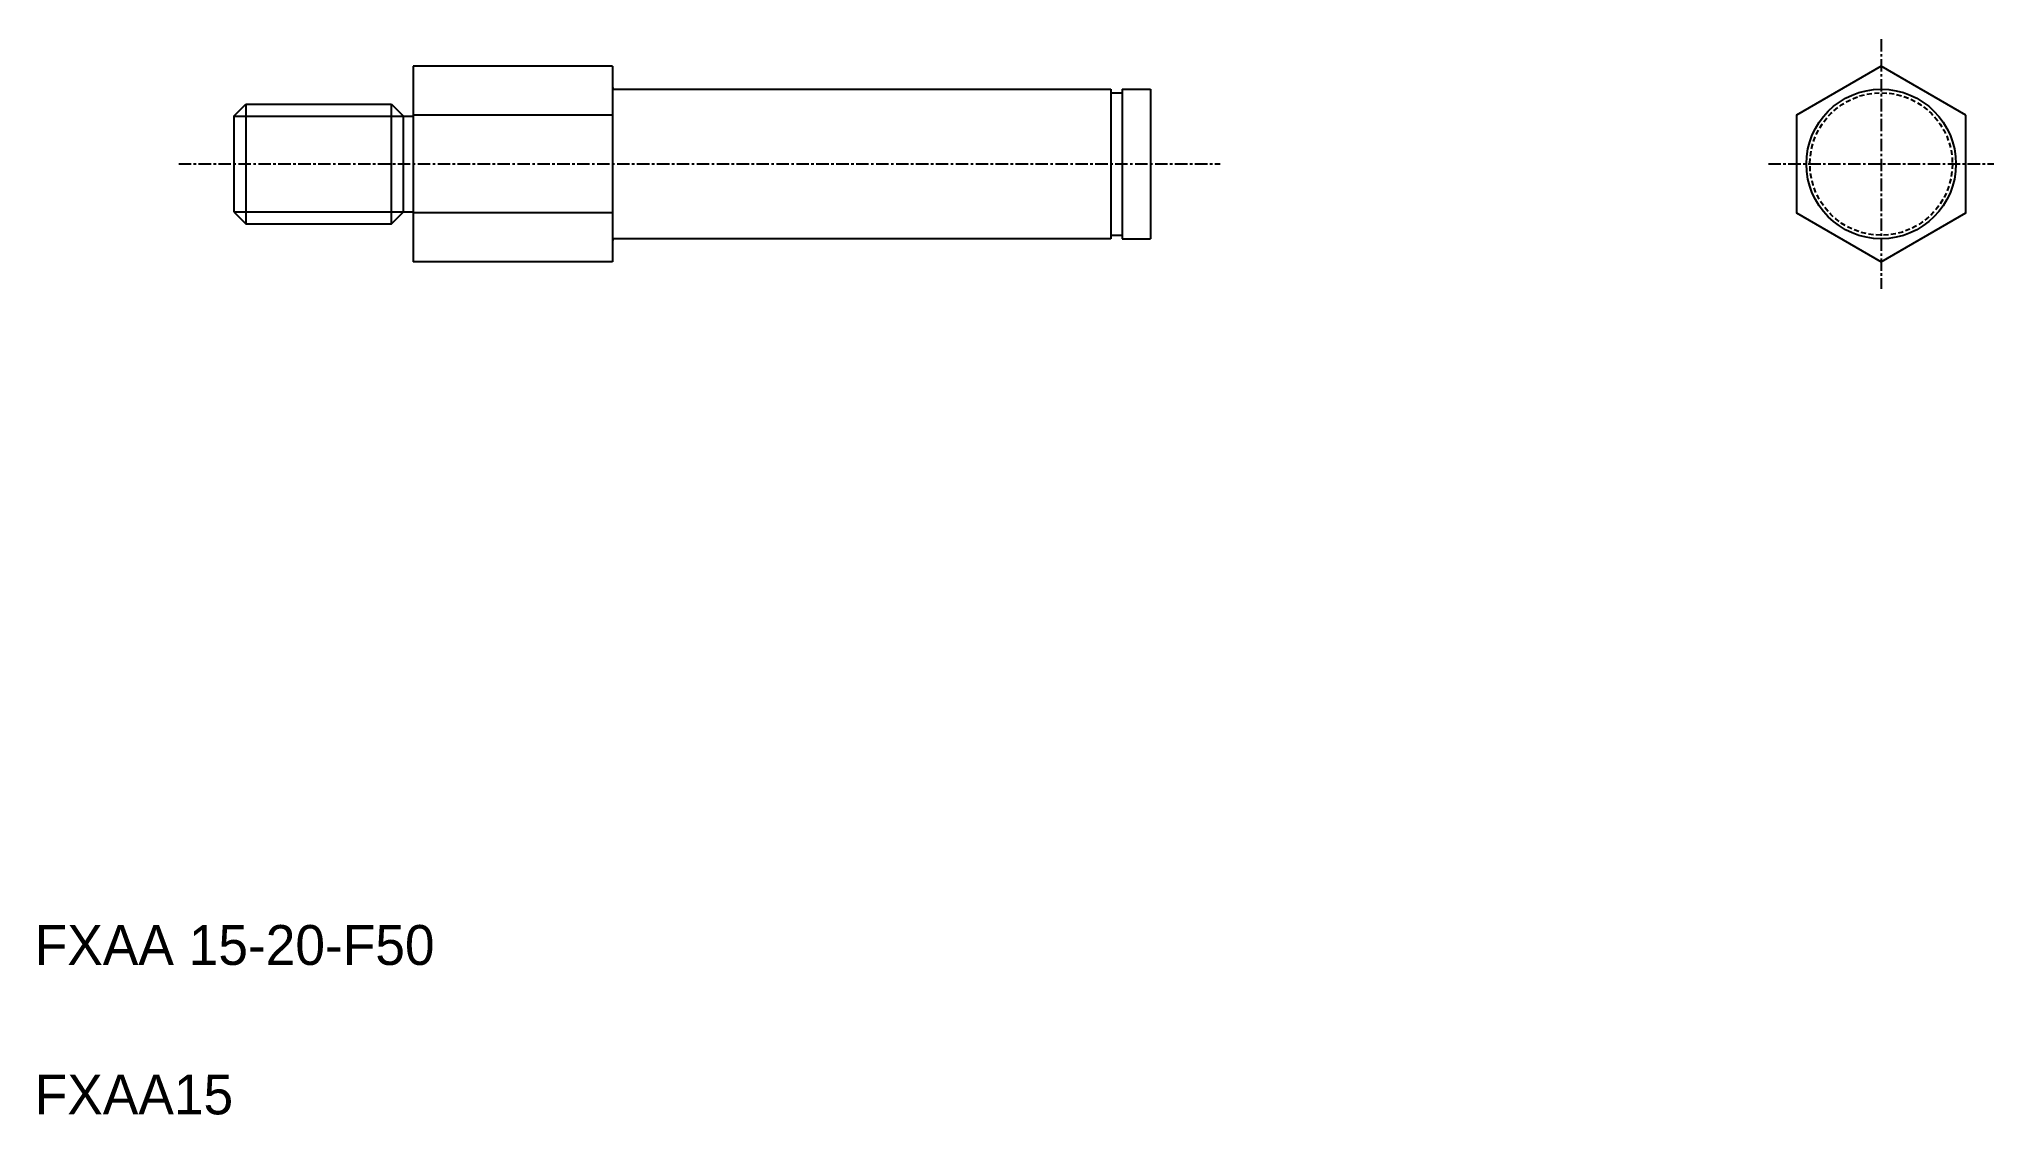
# Model space of a CAD drawing. Extents: x -204 to -8, y 45 to 153.
import ezdxf

# ---------------------------------------------------------------- set-up
doc = ezdxf.new("R2010")
doc.units = 0
doc.linetypes.add('CENTER', pattern=[2, 1.25, -0.25, 0.25, -0.25])
doc.linetypes.add('DASHED', pattern=[0.75, 0.5, -0.25])
doc.layers.get('0').update_dxf_attribs({"linetype": 'CONTINUOUS'})
doc.layers.add('CENTER', color=1, linetype='CENTER')

msp = doc.modelspace()

# ---------------------------------------------------------------- linework, layer by layer
at = {"color": 7, "linetype": 'CONTINUOUS'}
for p, q in [((-166.21, 150.11), (-166.21, 130.48)), ((-146.21, 150.11), (-166.21, 150.11)), ((-146.21, 150.11), (-146.21, 145.2)), ((-146.21, 147.99), (-146.21, 142.59)), ((-146.01, 147.79), (-96.21, 147.79)), ((-142.31, 147.79), (-142.31, 147.79)), ((-138.61, 147.79), (-138.61, 147.79)), ((-96.21, 147.79), (-96.21, 132.79)), ((-96.21, 147.44), (-95.06, 147.44)), ((-95.06, 147.79), (-92.21, 147.79)), ((-95.06, 147.79), (-95.06, 132.79)), ((-92.21, 147.79), (-92.21, 132.79)), ((-184.21, 145.09), (-183.01, 146.29)), ((-183.01, 146.29), (-183.01, 134.29)), ((-183.01, 146.29), (-168.41, 146.29)), ((-168.41, 134.29), (-168.41, 146.29)), ((-168.41, 146.29), (-167.21, 145.09)), ((-146.21, 145.2), (-166.21, 145.2)), ((-184.21, 145.09), (-184.21, 135.49)), ((-167.21, 135.49), (-167.21, 145.09)), ((-167.21, 145.09), (-166.21, 145.09)), ((-146.21, 142.59), (-146.21, 130.48)), ((-184.21, 135.49), (-183.01, 134.29)), ((-168.41, 134.29), (-167.21, 135.49)), ((-167.21, 135.49), (-166.21, 135.49)), ((-146.21, 135.39), (-166.21, 135.39)), ((-183.01, 134.29), (-168.41, 134.29)), ((-96.21, 132.79), (-146.01, 132.79)), ((-96.21, 133.14), (-95.06, 133.14)), ((-95.06, 132.79), (-92.21, 132.79)), ((-146.21, 130.48), (-166.21, 130.48))]:
    msp.add_line(p, q, dxfattribs=at)
at = {"color": 3, "linetype": 'CONTINUOUS'}
for p, q in [((-184.21, 145.09), (-167.21, 145.09)), ((-184.21, 135.49), (-167.21, 135.49))]:
    msp.add_line(p, q, dxfattribs=at)
at = {"color": 7, "linetype": 'CONTINUOUS'}
msp.add_lwpolyline([(-10.38, 145.2), (-18.88, 150.11), (-27.38, 145.2), (-27.38, 135.39), (-18.88, 130.48), (-10.38, 135.39)], close=True, dxfattribs=at)
msp.add_circle((-18.88, 140.29), 7.5, dxfattribs=at)
at = {"color": 3, "linetype": 'DASHED'}
msp.add_circle((-18.88, 140.29), 7.15, dxfattribs=at)
at = {"color": 7, "linetype": 'CONTINUOUS'}
for centre, start, end in [((-146.01, 147.99), 180, 270), ((-146.01, 132.59), 90, 180)]:
    msp.add_arc(centre, 0.2, start, end, dxfattribs=at)
at = {"layer": 'CENTER', "color": 1, "linetype": 'CENTER'}
for p, q in [((-18.88, 152.82), (-18.88, 127.76)), ((-189.76, 140.29), (-85.24, 140.29)), ((-30.2, 140.29), (-7.56, 140.29))]:
    msp.add_line(p, q, dxfattribs=at)

# ---------------------------------------------------------------- texts
at = {"color": 7, "linetype": 'CONTINUOUS'}
for s, p in [('FXAA 15-20-F50', (-204.21, 59.91)), ('FXAA15', (-204.21, 44.91))]:
    msp.add_text(s, height=4, dxfattribs=at).set_placement(p)

doc.saveas('drawing.dxf')
